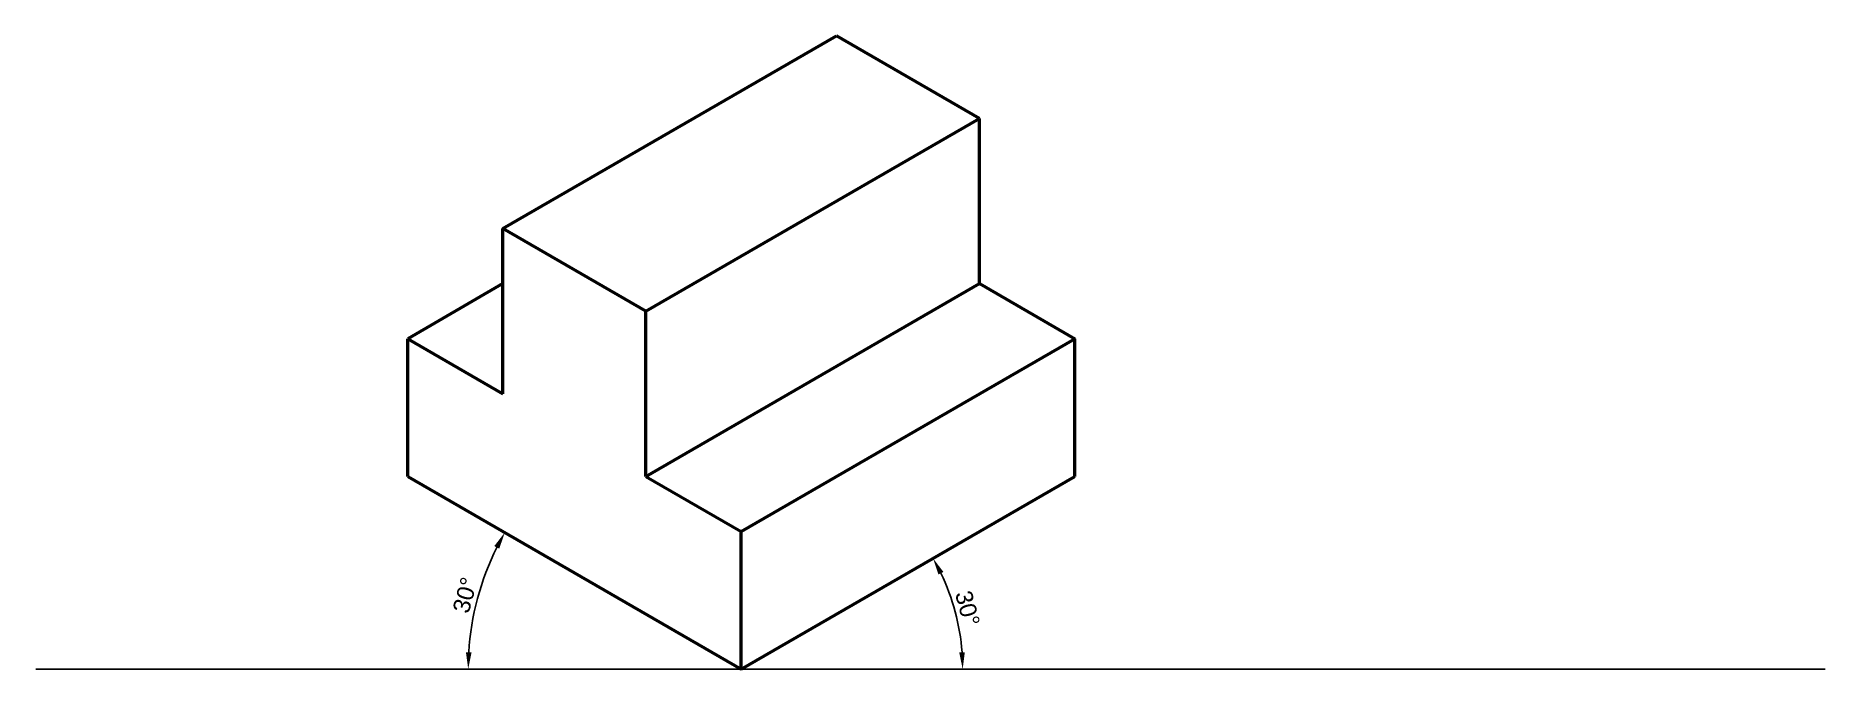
# Paper-space layout '5' of a CAD drawing. Header units: millimetres. Extents: x 16 to 282, y 68 to 162.
import ezdxf

# ---------------------------------------------------------------- set-up
doc = ezdxf.new("R2010")
doc.units = ezdxf.units.MM
doc.styles.get("Standard").update_dxf_attribs({"font": 'arial.ttf'})
doc.dimstyles.new('ISO-25', dxfattribs={"dimtxt": 2.5, "dimasz": 2.5, "dimexe": 1.25, "dimexo": 0.625, "dimtad": 1, "dimtxsty": 'Standard', "dimcen": 2.5, "dimadec": 0, "dimazin": 0, "dimtfac": 1, "dimtmove": 0, "dimatfit": 3, "dimfxl": 1, "dimarcsym": 0})

# ---------------------------------------------------------------- blocks, each defined once
blk = doc.blocks.new('*D31')
at = {"color": 0, "lineweight": -2, "transparency": 16777216}
blk.add_arc((120.87, 68.02), 32.87, 4.3591, 25.6409, dxfattribs=at)
at = {"color": 0, "lineweight": 15, "transparency": 16777216}
for points in [[(150.13, 82.05), (150.87, 82.44), (149.33, 84.45)], [(154.05, 70.53), (153.22, 70.5), (153.73, 68.02)]]:
    blk.add_solid(points, dxfattribs=at)
at = {"layer": 'Defpoints', "color": 0, "lineweight": 15, "transparency": 16777216}
for p in [(170.36, 96.59), (153.23, 73.73), (16.19, 68.02), (120.87, 68.02), (281.72, 68.02)]:
    blk.add_point(p, dxfattribs=at)
at = {"color": 0, "transparency": 16777216, "insert": (154.45, 77.02), "char_height": 2.5, "attachment_point": 5, "rotation": 285}
blk.add_mtext('30°', dxfattribs=at)
blk = doc.blocks.new('*D32')
at = {"color": 0, "lineweight": -2, "transparency": 16777216}
blk.add_arc((120.87, 68.02), 40.51, 153.5365, 176.4635, dxfattribs=at)
at = {"color": 0, "lineweight": 15, "transparency": 16777216}
for points in [[(84.23, 86.27), (84.97, 85.88), (85.78, 88.27)], [(80.85, 70.51), (80.02, 70.53), (80.36, 68.02)]]:
    blk.add_solid(points, dxfattribs=at)
at = {"layer": 'Defpoints', "color": 0, "lineweight": 15, "transparency": 16777216}
for p in [(71.37, 96.59), (82.8, 81.88), (16.19, 68.02), (120.87, 68.02), (281.72, 68.02)]:
    blk.add_point(p, dxfattribs=at)
at = {"color": 0, "transparency": 16777216, "insert": (79.9, 79), "char_height": 2.5, "attachment_point": 5, "rotation": 75}
blk.add_mtext('30°', dxfattribs=at)

psp = doc.layouts.new('5')

# ---------------------------------------------------------------- linework, layer by layer
at = {"lineweight": 50}
for p, q in [((85.515, 133.332), (135.006, 161.906)), ((156.217, 149.66), (135.006, 161.906)), ((106.725, 121.086), (156.217, 149.66)), ((156.217, 125.168), (156.217, 149.66)), ((85.515, 108.84), (85.515, 133.332)), ((106.725, 121.086), (85.515, 133.332)), ((85.515, 125.168), (71.374, 117.004)), ((106.725, 96.594), (156.217, 125.168)), ((156.217, 125.168), (170.357, 117.004)), ((106.725, 96.594), (106.725, 121.086)), ((71.374, 96.594), (71.374, 117.004)), ((71.374, 117.004), (85.515, 108.84)), ((120.866, 88.43), (170.357, 117.004)), ((120.866, 88.43), (170.357, 117.004)), ((170.357, 96.594), (170.357, 117.004)), ((71.374, 96.594), (120.866, 68.02)), ((106.725, 96.594), (120.866, 88.43)), ((120.866, 68.02), (170.357, 96.594)), ((120.866, 68.02), (120.866, 88.43))]:
    psp.add_line(p, q, dxfattribs=at)
psp.add_line((16.191, 68.02), (281.722, 68.02))

# ---------------------------------------------------------------- dimensions: what is measured, and where the dimension line sits
for base, line2, picture, middle in [((153.234, 73.727), ((120.866, 68.02), (170.357, 96.594)), '*D31', (154.451, 77.019)), ((82.799, 81.875), ((71.374, 96.594), (120.866, 68.02)), '*D32', (79.899, 78.997))]:
    dim = psp.add_angular_dim_2l(base=base, line1=((16.191, 68.02), (281.722, 68.02)), line2=line2, dimstyle='ISO-25')
    dim.commit()
    dim.dimension.update_dxf_attribs({"geometry": picture, "text_midpoint": middle})

doc.saveas('drawing.dxf')
